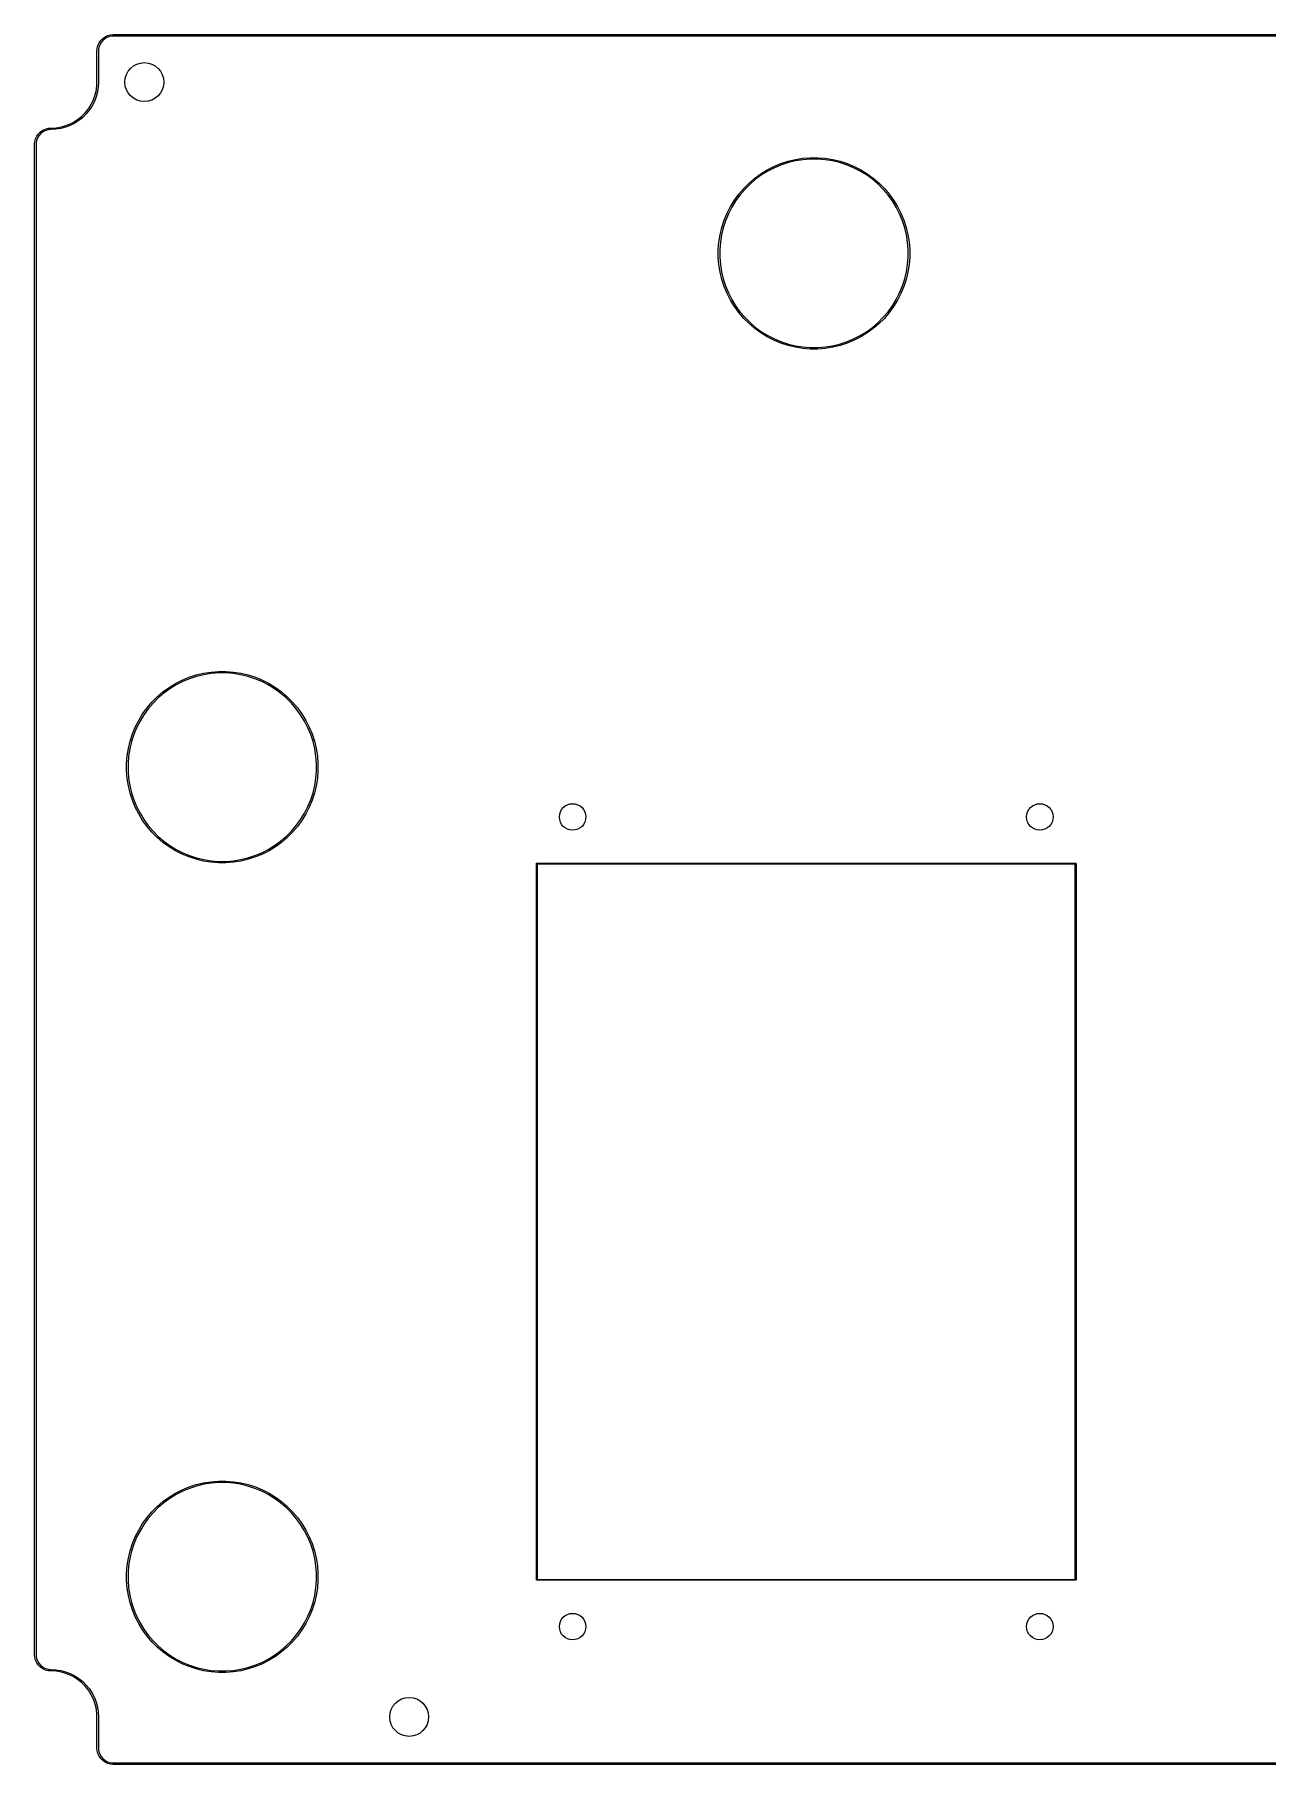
# Model space of a CAD drawing. Header units: inches. Extents: x 0.79 to 7.64, y -5.36 to -0.98.
# Drawn here: x 0.785 to 3.902, y -5.356 to -0.982 of the extents above; entities that cross this region are included whole.
import ezdxf

# ---------------------------------------------------------------- set-up
doc = ezdxf.new("R2010")
doc.units = ezdxf.units.IN
doc.header["$MEASUREMENT"] = 0
doc.layers.add('BLACK', color=250, linetype='CONTINUOUS')

msp = doc.modelspace()

# ---------------------------------------------------------------- linework, layer by layer
at = {"layer": 'BLACK', "linetype": 'CONTINUOUS'}
for p, q in [((0.9454, -1.0095), (0.9485, -1.003)), ((0.9485, -1.003), (0.9526, -0.9971)), ((0.9535, -1.0021), (0.9502, -1.0078)), ((0.9526, -0.9971), (0.9577, -0.992)), ((0.9577, -0.9971), (0.9535, -1.0021)), ((0.9577, -0.992), (0.9636, -0.9878)), ((0.9627, -0.9929), (0.9577, -0.9971)), ((0.9684, -0.9896), (0.9627, -0.9929)), ((0.9636, -0.9878), (0.9701, -0.9848)), ((0.9745, -0.9874), (0.9684, -0.9896)), ((0.9701, -0.9848), (0.9771, -0.9829)), ((0.981, -0.9862), (0.9745, -0.9874)), ((0.9771, -0.9829), (0.9843, -0.9823)), ((0.9843, -0.9862), (0.981, -0.9862)), ((0.9843, -0.9823), (3.7087, -0.9823)), ((3.7087, -0.9862), (0.9843, -0.9862)), ((3.7087, -0.9823), (4.0157, -0.9823)), ((4.0139, -0.9862), (3.7087, -0.9862)), ((0.9429, -1.0236), (0.9435, -1.0164)), ((0.9429, -1.1024), (0.9429, -1.0236)), ((0.9435, -1.0164), (0.9454, -1.0095)), ((0.948, -1.0139), (0.9469, -1.0203)), ((0.9469, -1.0203), (0.9469, -1.0236)), ((0.9469, -1.0236), (0.9469, -1.1024)), ((0.9502, -1.0078), (0.948, -1.0139)), ((0.9342, -1.1469), (0.9386, -1.1346)), ((0.9386, -1.1346), (0.9415, -1.1218)), ((0.9442, -1.1273), (0.941, -1.1395)), ((0.9415, -1.1218), (0.9429, -1.1089)), ((0.9429, -1.1089), (0.9429, -1.1024)), ((0.9462, -1.1149), (0.9442, -1.1273)), ((0.9469, -1.1024), (0.9462, -1.1149)), ((0.9043, -1.1891), (0.9135, -1.1799)), ((0.9135, -1.1799), (0.9216, -1.1697)), ((0.9239, -1.1729), (0.916, -1.1827)), ((0.9216, -1.1697), (0.9286, -1.1586)), ((0.9308, -1.1624), (0.9239, -1.1729)), ((0.9286, -1.1586), (0.9342, -1.1469)), ((0.9365, -1.1512), (0.9308, -1.1624)), ((0.941, -1.1395), (0.9365, -1.1512)), ((0.8002, -1.2282), (0.8061, -1.224)), ((0.8061, -1.224), (0.8126, -1.221)), ((0.8171, -1.2236), (0.8109, -1.2258)), ((0.8126, -1.221), (0.8196, -1.2191)), ((0.8235, -1.2224), (0.8171, -1.2236)), ((0.8196, -1.2191), (0.8268, -1.2185)), ((0.8268, -1.2224), (0.8235, -1.2224)), ((0.8268, -1.2185), (0.8333, -1.2185)), ((0.8393, -1.2218), (0.8268, -1.2224)), ((0.8333, -1.2185), (0.8463, -1.217)), ((0.8517, -1.2198), (0.8393, -1.2218)), ((0.8463, -1.217), (0.859, -1.2141)), ((0.8639, -1.2166), (0.8517, -1.2198)), ((0.859, -1.2141), (0.8713, -1.2098)), ((0.8756, -1.2121), (0.8639, -1.2166)), ((0.8713, -1.2098), (0.883, -1.2042)), ((0.8868, -1.2064), (0.8756, -1.2121)), ((0.883, -1.2042), (0.8941, -1.1972)), ((0.8974, -1.1995), (0.8868, -1.2064)), ((0.8941, -1.1972), (0.9043, -1.1891)), ((0.9071, -1.1916), (0.8974, -1.1995)), ((0.916, -1.1827), (0.9071, -1.1916)), ((0.7854, -1.2598), (0.7861, -1.2527)), ((0.7854, -5.0787), (0.7854, -1.2598)), ((0.7861, -1.2527), (0.7879, -1.2457)), ((0.7879, -1.2457), (0.791, -1.2392)), ((0.7905, -1.2501), (0.7894, -1.2566)), ((0.7894, -1.2566), (0.7894, -1.2598)), ((0.7894, -1.2598), (0.7894, -5.0787)), ((0.7927, -1.244), (0.7905, -1.2501)), ((0.791, -1.2392), (0.7951, -1.2333)), ((0.796, -1.2383), (0.7927, -1.244)), ((0.7951, -1.2333), (0.8002, -1.2282)), ((0.8002, -1.2333), (0.796, -1.2383)), ((0.8052, -1.2291), (0.8002, -1.2333)), ((0.8109, -1.2258), (0.8052, -1.2291)), ((2.6545, -1.3155), (2.6721, -1.3083)), ((2.6734, -1.3118), (2.6561, -1.319)), ((2.6721, -1.3083), (2.6902, -1.3024)), ((2.6912, -1.306), (2.6734, -1.3118)), ((2.6902, -1.3024), (2.7087, -1.298)), ((2.7094, -1.3016), (2.6912, -1.306)), ((2.7087, -1.298), (2.7274, -1.295)), ((2.7279, -1.2987), (2.7094, -1.3016)), ((2.7274, -1.295), (2.7464, -1.2935)), ((2.7465, -1.2972), (2.7279, -1.2987)), ((2.7464, -1.2935), (2.7654, -1.2935)), ((2.7653, -1.2972), (2.7465, -1.2972)), ((2.7839, -1.2987), (2.7653, -1.2972)), ((2.7654, -1.2935), (2.7844, -1.295)), ((2.8024, -1.3016), (2.7839, -1.2987)), ((2.7844, -1.295), (2.8031, -1.298)), ((2.8206, -1.306), (2.8024, -1.3016)), ((2.8031, -1.298), (2.8216, -1.3024)), ((2.8384, -1.3118), (2.8206, -1.306)), ((2.8216, -1.3024), (2.8397, -1.3083)), ((2.8557, -1.319), (2.8384, -1.3118)), ((2.8397, -1.3083), (2.8573, -1.3155)), ((2.5916, -1.3576), (2.606, -1.3453)), ((2.6083, -1.3482), (2.5941, -1.3604)), ((2.606, -1.3453), (2.6214, -1.3341)), ((2.6235, -1.3372), (2.6083, -1.3482)), ((2.6214, -1.3341), (2.6376, -1.3242)), ((2.6394, -1.3275), (2.6235, -1.3372)), ((2.6376, -1.3242), (2.6545, -1.3155)), ((2.6561, -1.319), (2.6394, -1.3275)), ((2.8724, -1.3275), (2.8557, -1.319)), ((2.8573, -1.3155), (2.8742, -1.3242)), ((2.8883, -1.3372), (2.8724, -1.3275)), ((2.8742, -1.3242), (2.8904, -1.3341)), ((2.9035, -1.3482), (2.8883, -1.3372)), ((2.8904, -1.3341), (2.9058, -1.3453)), ((2.9177, -1.3604), (2.9035, -1.3482)), ((2.9058, -1.3453), (2.9203, -1.3576)), ((2.5546, -1.4009), (2.5658, -1.3855)), ((2.5687, -1.3879), (2.5577, -1.403)), ((2.5658, -1.3855), (2.5781, -1.3711)), ((2.5809, -1.3736), (2.5687, -1.3879)), ((2.5781, -1.3711), (2.5916, -1.3576)), ((2.5941, -1.3604), (2.5809, -1.3736)), ((2.9309, -1.3736), (2.9177, -1.3604)), ((2.9203, -1.3576), (2.9337, -1.3711)), ((2.9431, -1.3879), (2.9309, -1.3736)), ((2.9337, -1.3711), (2.9461, -1.3855)), ((2.9541, -1.403), (2.9431, -1.3879)), ((2.9461, -1.3855), (2.9572, -1.4009)), ((2.5287, -1.4516), (2.536, -1.4341)), ((2.5394, -1.4356), (2.5323, -1.4529)), ((2.536, -1.4341), (2.5447, -1.4171)), ((2.5479, -1.419), (2.5394, -1.4356)), ((2.5447, -1.4171), (2.5546, -1.4009)), ((2.5577, -1.403), (2.5479, -1.419)), ((2.9639, -1.419), (2.9541, -1.403)), ((2.9572, -1.4009), (2.9672, -1.4171)), ((2.9724, -1.4356), (2.9639, -1.419)), ((2.9672, -1.4171), (2.9758, -1.4341)), ((2.9795, -1.4529), (2.9724, -1.4356)), ((2.9758, -1.4341), (2.9831, -1.4516)), ((2.5184, -1.4882), (2.5229, -1.4697)), ((2.5265, -1.4707), (2.5221, -1.4889)), ((2.5229, -1.4697), (2.5287, -1.4516)), ((2.5323, -1.4529), (2.5265, -1.4707)), ((2.9853, -1.4707), (2.9795, -1.4529)), ((2.9831, -1.4516), (2.9889, -1.4697)), ((2.9897, -1.4889), (2.9853, -1.4707)), ((2.9889, -1.4697), (2.9934, -1.4882)), ((2.514, -1.5259), (2.5155, -1.507)), ((2.514, -1.5261), (2.514, -1.5259)), ((2.514, -1.5449), (2.514, -1.5261)), ((2.5155, -1.507), (2.5184, -1.4882)), ((2.5192, -1.5074), (2.5177, -1.5261)), ((2.5177, -1.5261), (2.5177, -1.5448)), ((2.5221, -1.4889), (2.5192, -1.5074)), ((2.9926, -1.5074), (2.9897, -1.4889)), ((2.9941, -1.5261), (2.9926, -1.5074)), ((2.9934, -1.4882), (2.9964, -1.507)), ((2.9941, -1.5448), (2.9941, -1.5261)), ((2.9964, -1.507), (2.9978, -1.5259)), ((2.9978, -1.5259), (2.9978, -1.5449)), ((2.5155, -1.5639), (2.514, -1.5449)), ((2.5184, -1.5827), (2.5155, -1.5639)), ((2.5177, -1.5448), (2.5192, -1.5635)), ((2.5192, -1.5635), (2.5221, -1.5819)), ((2.9897, -1.5819), (2.9926, -1.5635)), ((2.9926, -1.5635), (2.9941, -1.5448)), ((2.9964, -1.5639), (2.9934, -1.5827)), ((2.9978, -1.5449), (2.9964, -1.5639)), ((2.5229, -1.6012), (2.5184, -1.5827)), ((2.5221, -1.5819), (2.5265, -1.6001)), ((2.5287, -1.6192), (2.5229, -1.6012)), ((2.5265, -1.6001), (2.5323, -1.6179)), ((2.5323, -1.6179), (2.5394, -1.6352)), ((2.9724, -1.6352), (2.9795, -1.6179)), ((2.9795, -1.6179), (2.9853, -1.6001)), ((2.9889, -1.6012), (2.9831, -1.6192)), ((2.9853, -1.6001), (2.9897, -1.5819)), ((2.9934, -1.5827), (2.9889, -1.6012)), ((2.536, -1.6368), (2.5287, -1.6192)), ((2.5447, -1.6537), (2.536, -1.6368)), ((2.5394, -1.6352), (2.5479, -1.6519)), ((2.5546, -1.67), (2.5447, -1.6537)), ((2.5479, -1.6519), (2.5577, -1.6679)), ((2.9541, -1.6679), (2.9639, -1.6519)), ((2.9672, -1.6537), (2.9572, -1.67)), ((2.9639, -1.6519), (2.9724, -1.6352)), ((2.9758, -1.6368), (2.9672, -1.6537)), ((2.9831, -1.6192), (2.9758, -1.6368)), ((2.5658, -1.6853), (2.5546, -1.67)), ((2.5577, -1.6679), (2.5687, -1.683)), ((2.5781, -1.6998), (2.5658, -1.6853)), ((2.5687, -1.683), (2.5809, -1.6972)), ((2.5916, -1.7132), (2.5781, -1.6998)), ((2.5809, -1.6972), (2.5941, -1.7105)), ((2.9177, -1.7105), (2.9309, -1.6972)), ((2.9337, -1.6998), (2.9203, -1.7132)), ((2.9309, -1.6972), (2.9431, -1.683)), ((2.9461, -1.6853), (2.9337, -1.6998)), ((2.9431, -1.683), (2.9541, -1.6679)), ((2.9572, -1.67), (2.9461, -1.6853)), ((2.606, -1.7256), (2.5916, -1.7132)), ((2.5941, -1.7105), (2.6083, -1.7226)), ((2.6214, -1.7368), (2.606, -1.7256)), ((2.6083, -1.7226), (2.6235, -1.7336)), ((2.6376, -1.7467), (2.6214, -1.7368)), ((2.6235, -1.7336), (2.6394, -1.7434)), ((2.6545, -1.7553), (2.6376, -1.7467)), ((2.6394, -1.7434), (2.6561, -1.7519)), ((2.8557, -1.7519), (2.8724, -1.7434)), ((2.8742, -1.7467), (2.8573, -1.7553)), ((2.8724, -1.7434), (2.8883, -1.7336)), ((2.8904, -1.7368), (2.8742, -1.7467)), ((2.8883, -1.7336), (2.9035, -1.7226)), ((2.9058, -1.7256), (2.8904, -1.7368)), ((2.9035, -1.7226), (2.9177, -1.7105)), ((2.9203, -1.7132), (2.9058, -1.7256)), ((2.6721, -1.7626), (2.6545, -1.7553)), ((2.6561, -1.7519), (2.6734, -1.7591)), ((2.6902, -1.7685), (2.6721, -1.7626)), ((2.6734, -1.7591), (2.6912, -1.7649)), ((2.7087, -1.7729), (2.6902, -1.7685)), ((2.6912, -1.7649), (2.7094, -1.7692)), ((2.7274, -1.7759), (2.7087, -1.7729)), ((2.7094, -1.7692), (2.7279, -1.7722)), ((2.7464, -1.7774), (2.7274, -1.7759)), ((2.7279, -1.7722), (2.7465, -1.7736)), ((2.7654, -1.7774), (2.7464, -1.7774)), ((2.7465, -1.7736), (2.7653, -1.7736)), ((2.7653, -1.7736), (2.7839, -1.7722)), ((2.7844, -1.7759), (2.7654, -1.7774)), ((2.7839, -1.7722), (2.8024, -1.7692)), ((2.8031, -1.7729), (2.7844, -1.7759)), ((2.8024, -1.7692), (2.8206, -1.7649)), ((2.8216, -1.7685), (2.8031, -1.7729)), ((2.8206, -1.7649), (2.8384, -1.7591)), ((2.8397, -1.7626), (2.8216, -1.7685)), ((2.8384, -1.7591), (2.8557, -1.7519)), ((2.8573, -1.7553), (2.8397, -1.7626)), ((1.1253, -2.6333), (1.1415, -2.6234)), ((1.1415, -2.6234), (1.1585, -2.6148)), ((1.16, -2.6182), (1.1434, -2.6267)), ((1.1585, -2.6148), (1.176, -2.6075)), ((1.1773, -2.611), (1.16, -2.6182)), ((1.176, -2.6075), (1.1941, -2.6016)), ((1.1951, -2.6052), (1.1773, -2.611)), ((1.1941, -2.6016), (1.2126, -2.5972)), ((1.2133, -2.6009), (1.1951, -2.6052)), ((1.2126, -2.5972), (1.2314, -2.5942)), ((1.2318, -2.5979), (1.2133, -2.6009)), ((1.2314, -2.5942), (1.2503, -2.5927)), ((1.2505, -2.5965), (1.2318, -2.5979)), ((1.2503, -2.5927), (1.2693, -2.5927)), ((1.2692, -2.5965), (1.2505, -2.5965)), ((1.2879, -2.5979), (1.2692, -2.5965)), ((1.2693, -2.5927), (1.2883, -2.5942)), ((1.3063, -2.6009), (1.2879, -2.5979)), ((1.2883, -2.5942), (1.3071, -2.5972)), ((1.3245, -2.6052), (1.3063, -2.6009)), ((1.3071, -2.5972), (1.3256, -2.6016)), ((1.3423, -2.611), (1.3245, -2.6052)), ((1.3256, -2.6016), (1.3436, -2.6075)), ((1.3596, -2.6182), (1.3423, -2.611)), ((1.3436, -2.6075), (1.3612, -2.6148)), ((1.3763, -2.6267), (1.3596, -2.6182)), ((1.3612, -2.6148), (1.3782, -2.6234)), ((1.3782, -2.6234), (1.3944, -2.6333)), ((1.082, -2.6703), (1.0955, -2.6568)), ((1.098, -2.6596), (1.0848, -2.6728)), ((1.0955, -2.6568), (1.1099, -2.6445)), ((1.1123, -2.6474), (1.098, -2.6596)), ((1.1099, -2.6445), (1.1253, -2.6333)), ((1.1274, -2.6364), (1.1123, -2.6474)), ((1.1434, -2.6267), (1.1274, -2.6364)), ((1.3923, -2.6364), (1.3763, -2.6267)), ((1.4074, -2.6474), (1.3923, -2.6364)), ((1.3944, -2.6333), (1.4097, -2.6445)), ((1.4217, -2.6596), (1.4074, -2.6474)), ((1.4097, -2.6445), (1.4242, -2.6568)), ((1.4349, -2.6728), (1.4217, -2.6596)), ((1.4242, -2.6568), (1.4376, -2.6703)), ((1.0486, -2.7163), (1.0585, -2.7001)), ((1.0616, -2.7022), (1.0519, -2.7182)), ((1.0585, -2.7001), (1.0697, -2.6847)), ((1.0726, -2.6871), (1.0616, -2.7022)), ((1.0697, -2.6847), (1.082, -2.6703)), ((1.0848, -2.6728), (1.0726, -2.6871)), ((1.447, -2.6871), (1.4349, -2.6728)), ((1.4376, -2.6703), (1.45, -2.6847)), ((1.458, -2.7022), (1.447, -2.6871)), ((1.45, -2.6847), (1.4612, -2.7001)), ((1.4678, -2.7182), (1.458, -2.7022)), ((1.4612, -2.7001), (1.4711, -2.7163)), ((1.0268, -2.7689), (1.0327, -2.7508)), ((1.0362, -2.7521), (1.0304, -2.7699)), ((1.0327, -2.7508), (1.04, -2.7333)), ((1.0434, -2.7348), (1.0362, -2.7521)), ((1.04, -2.7333), (1.0486, -2.7163)), ((1.0519, -2.7182), (1.0434, -2.7348)), ((1.4763, -2.7348), (1.4678, -2.7182)), ((1.4711, -2.7163), (1.4797, -2.7333)), ((1.4835, -2.7521), (1.4763, -2.7348)), ((1.4797, -2.7333), (1.487, -2.7508)), ((1.4893, -2.7699), (1.4835, -2.7521)), ((1.487, -2.7508), (1.4929, -2.7689)), ((1.0194, -2.8062), (1.0224, -2.7874)), ((1.0224, -2.7874), (1.0268, -2.7689)), ((1.0261, -2.7881), (1.0231, -2.8066)), ((1.0304, -2.7699), (1.0261, -2.7881)), ((1.4936, -2.7881), (1.4893, -2.7699)), ((1.4929, -2.7689), (1.4973, -2.7874)), ((1.4966, -2.8066), (1.4936, -2.7881)), ((1.4973, -2.7874), (1.5003, -2.8062)), ((1.0179, -2.8251), (1.0194, -2.8062)), ((1.0179, -2.8253), (1.0179, -2.8251)), ((1.0179, -2.8442), (1.0179, -2.8253)), ((1.0231, -2.8066), (1.0217, -2.8253)), ((1.0217, -2.8253), (1.0217, -2.844)), ((1.498, -2.8253), (1.4966, -2.8066)), ((1.498, -2.844), (1.498, -2.8253)), ((1.5003, -2.8062), (1.5018, -2.8251)), ((1.5018, -2.8251), (1.5018, -2.8442)), ((1.0194, -2.8631), (1.0179, -2.8442)), ((1.0224, -2.8819), (1.0194, -2.8631)), ((1.0217, -2.844), (1.0231, -2.8627)), ((1.0268, -2.9004), (1.0224, -2.8819)), ((1.0231, -2.8627), (1.0261, -2.8811)), ((1.0261, -2.8811), (1.0304, -2.8993)), ((1.4893, -2.8993), (1.4936, -2.8811)), ((1.4973, -2.8819), (1.4929, -2.9004)), ((1.4936, -2.8811), (1.4966, -2.8627)), ((1.4966, -2.8627), (1.498, -2.844)), ((1.5003, -2.8631), (1.4973, -2.8819)), ((1.5018, -2.8442), (1.5003, -2.8631)), ((1.0327, -2.9184), (1.0268, -2.9004)), ((1.0304, -2.8993), (1.0362, -2.9172)), ((1.04, -2.936), (1.0327, -2.9184)), ((1.0362, -2.9172), (1.0434, -2.9344)), ((1.4763, -2.9344), (1.4835, -2.9172)), ((1.487, -2.9184), (1.4797, -2.936)), ((1.4835, -2.9172), (1.4893, -2.8993)), ((1.4929, -2.9004), (1.487, -2.9184)), ((1.0486, -2.953), (1.04, -2.936)), ((1.0434, -2.9344), (1.0519, -2.9511)), ((1.0585, -2.9692), (1.0486, -2.953)), ((1.0519, -2.9511), (1.0616, -2.9671)), ((1.0697, -2.9845), (1.0585, -2.9692)), ((1.0616, -2.9671), (1.0726, -2.9822)), ((1.447, -2.9822), (1.458, -2.9671)), ((1.4612, -2.9692), (1.45, -2.9845)), ((1.458, -2.9671), (1.4678, -2.9511)), ((1.4711, -2.953), (1.4612, -2.9692)), ((1.4678, -2.9511), (1.4763, -2.9344)), ((1.4797, -2.936), (1.4711, -2.953)), ((1.082, -2.999), (1.0697, -2.9845)), ((1.0726, -2.9822), (1.0848, -2.9965)), ((1.0955, -3.0124), (1.082, -2.999)), ((1.0848, -2.9965), (1.098, -3.0097)), ((1.1099, -3.0248), (1.0955, -3.0124)), ((1.098, -3.0097), (1.1123, -3.0218)), ((1.4074, -3.0218), (1.4217, -3.0097)), ((1.4242, -3.0124), (1.4097, -3.0248)), ((1.4217, -3.0097), (1.4349, -2.9965)), ((1.4376, -2.999), (1.4242, -3.0124)), ((1.4349, -2.9965), (1.447, -2.9822)), ((1.45, -2.9845), (1.4376, -2.999)), ((1.1253, -3.036), (1.1099, -3.0248)), ((1.1123, -3.0218), (1.1274, -3.0328)), ((1.1415, -3.0459), (1.1253, -3.036)), ((1.1274, -3.0328), (1.1434, -3.0426)), ((1.1585, -3.0545), (1.1415, -3.0459)), ((1.1434, -3.0426), (1.16, -3.0511)), ((1.176, -3.0618), (1.1585, -3.0545)), ((1.16, -3.0511), (1.1773, -3.0583)), ((1.1941, -3.0677), (1.176, -3.0618)), ((1.1773, -3.0583), (1.1951, -3.0641)), ((1.3245, -3.0641), (1.3423, -3.0583)), ((1.3436, -3.0618), (1.3256, -3.0677)), ((1.3423, -3.0583), (1.3596, -3.0511)), ((1.3612, -3.0545), (1.3436, -3.0618)), ((1.3596, -3.0511), (1.3763, -3.0426)), ((1.3782, -3.0459), (1.3612, -3.0545)), ((1.3763, -3.0426), (1.3923, -3.0328)), ((1.3944, -3.036), (1.3782, -3.0459)), ((1.3923, -3.0328), (1.4074, -3.0218)), ((1.4097, -3.0248), (1.3944, -3.036)), ((1.2126, -3.0721), (1.1941, -3.0677)), ((1.1951, -3.0641), (1.2133, -3.0684)), ((1.2314, -3.0751), (1.2126, -3.0721)), ((1.2133, -3.0684), (1.2318, -3.0714)), ((1.2503, -3.0766), (1.2314, -3.0751)), ((1.2318, -3.0714), (1.2505, -3.0728)), ((1.2693, -3.0766), (1.2503, -3.0766)), ((1.2505, -3.0728), (1.2692, -3.0728)), ((1.2692, -3.0728), (1.2879, -3.0714)), ((1.2883, -3.0751), (1.2693, -3.0766)), ((1.2879, -3.0714), (1.3063, -3.0684)), ((1.3071, -3.0721), (1.2883, -3.0751)), ((1.3063, -3.0684), (1.3245, -3.0641)), ((1.3256, -3.0677), (1.3071, -3.0721)), ((2.0541, -3.0787), (2.0542, -3.0784)), ((2.0541, -4.8898), (2.0541, -3.0787)), ((2.0542, -3.0784), (2.0547, -3.0778)), ((2.0547, -3.0778), (2.0551, -3.0778)), ((2.0551, -3.0778), (3.4173, -3.0778)), ((2.0561, -3.0797), (2.0561, -4.8888)), ((3.4163, -3.0797), (2.0561, -3.0797)), ((3.4163, -4.8888), (3.4163, -3.0797)), ((3.4173, -3.0778), (3.4177, -3.0778)), ((3.4177, -3.0778), (3.4182, -3.0784)), ((3.4182, -3.0784), (3.4183, -3.0787)), ((3.4183, -3.0787), (3.4183, -4.8898)), ((1.1253, -4.6806), (1.1415, -4.6706)), ((1.1434, -4.6739), (1.1274, -4.6837)), ((1.1415, -4.6706), (1.1585, -4.662)), ((1.16, -4.6654), (1.1434, -4.6739)), ((1.1585, -4.662), (1.176, -4.6547)), ((1.1773, -4.6583), (1.16, -4.6654)), ((1.176, -4.6547), (1.1941, -4.6489)), ((1.1951, -4.6525), (1.1773, -4.6583)), ((1.1941, -4.6489), (1.2126, -4.6444)), ((1.2133, -4.6481), (1.1951, -4.6525)), ((1.2126, -4.6444), (1.2314, -4.6414)), ((1.2318, -4.6452), (1.2133, -4.6481)), ((1.2314, -4.6414), (1.2503, -4.64)), ((1.2505, -4.6437), (1.2318, -4.6452)), ((1.2503, -4.64), (1.2693, -4.64)), ((1.2692, -4.6437), (1.2505, -4.6437)), ((1.2879, -4.6452), (1.2692, -4.6437)), ((1.2693, -4.64), (1.2883, -4.6414)), ((1.3063, -4.6481), (1.2879, -4.6452)), ((1.2883, -4.6414), (1.3071, -4.6444)), ((1.3245, -4.6525), (1.3063, -4.6481)), ((1.3071, -4.6444), (1.3256, -4.6489)), ((1.3423, -4.6583), (1.3245, -4.6525)), ((1.3256, -4.6489), (1.3436, -4.6547)), ((1.3596, -4.6654), (1.3423, -4.6583)), ((1.3436, -4.6547), (1.3612, -4.662)), ((1.3763, -4.6739), (1.3596, -4.6654)), ((1.3612, -4.662), (1.3782, -4.6706)), ((1.3923, -4.6837), (1.3763, -4.6739)), ((1.3782, -4.6706), (1.3944, -4.6806)), ((1.0697, -4.732), (1.082, -4.7175)), ((1.0848, -4.7201), (1.0726, -4.7343)), ((1.082, -4.7175), (1.0955, -4.7041)), ((1.098, -4.7068), (1.0848, -4.7201)), ((1.0955, -4.7041), (1.1099, -4.6917)), ((1.1123, -4.6947), (1.098, -4.7068)), ((1.1099, -4.6917), (1.1253, -4.6806)), ((1.1274, -4.6837), (1.1123, -4.6947)), ((1.4074, -4.6947), (1.3923, -4.6837)), ((1.3944, -4.6806), (1.4097, -4.6917)), ((1.4217, -4.7068), (1.4074, -4.6947)), ((1.4097, -4.6917), (1.4242, -4.7041)), ((1.4349, -4.7201), (1.4217, -4.7068)), ((1.4242, -4.7041), (1.4376, -4.7175)), ((1.447, -4.7343), (1.4349, -4.7201)), ((1.4376, -4.7175), (1.45, -4.732)), ((1.04, -4.7805), (1.0486, -4.7636)), ((1.0519, -4.7654), (1.0434, -4.7821)), ((1.0486, -4.7636), (1.0585, -4.7474)), ((1.0616, -4.7495), (1.0519, -4.7654)), ((1.0585, -4.7474), (1.0697, -4.732)), ((1.0726, -4.7343), (1.0616, -4.7495)), ((1.458, -4.7495), (1.447, -4.7343)), ((1.45, -4.732), (1.4612, -4.7474)), ((1.4678, -4.7654), (1.458, -4.7495)), ((1.4612, -4.7474), (1.4711, -4.7636)), ((1.4763, -4.7821), (1.4678, -4.7654)), ((1.4711, -4.7636), (1.4797, -4.7805)), ((1.0268, -4.8162), (1.0327, -4.7981)), ((1.0362, -4.7994), (1.0304, -4.8172)), ((1.0327, -4.7981), (1.04, -4.7805)), ((1.0434, -4.7821), (1.0362, -4.7994)), ((1.4835, -4.7994), (1.4763, -4.7821)), ((1.4797, -4.7805), (1.487, -4.7981)), ((1.4893, -4.8172), (1.4835, -4.7994)), ((1.487, -4.7981), (1.4929, -4.8162)), ((1.0179, -4.8724), (1.0194, -4.8534)), ((1.0194, -4.8534), (1.0224, -4.8347)), ((1.0231, -4.8539), (1.0217, -4.8725)), ((1.0224, -4.8347), (1.0268, -4.8162)), ((1.0261, -4.8354), (1.0231, -4.8539)), ((1.0304, -4.8172), (1.0261, -4.8354)), ((1.4936, -4.8354), (1.4893, -4.8172)), ((1.4929, -4.8162), (1.4973, -4.8347)), ((1.4966, -4.8539), (1.4936, -4.8354)), ((1.498, -4.8725), (1.4966, -4.8539)), ((1.4973, -4.8347), (1.5003, -4.8534)), ((1.5003, -4.8534), (1.5018, -4.8724)), ((1.0179, -4.8725), (1.0179, -4.8724)), ((1.0179, -4.8914), (1.0179, -4.8725)), ((1.0194, -4.9103), (1.0179, -4.8914)), ((1.0217, -4.8725), (1.0217, -4.8912)), ((1.0217, -4.8912), (1.0231, -4.9099)), ((1.4966, -4.9099), (1.498, -4.8912)), ((1.498, -4.8912), (1.498, -4.8725)), ((1.5018, -4.8914), (1.5003, -4.9103)), ((1.5018, -4.8724), (1.5018, -4.8914)), ((2.0542, -4.8901), (2.0541, -4.8898)), ((2.0547, -4.8907), (2.0542, -4.8901)), ((2.0551, -4.8907), (2.0547, -4.8907)), ((3.4173, -4.8907), (2.0551, -4.8907)), ((2.0561, -4.8888), (3.4163, -4.8888)), ((3.4177, -4.8907), (3.4173, -4.8907)), ((3.4182, -4.8901), (3.4177, -4.8907)), ((3.4183, -4.8898), (3.4182, -4.8901)), ((1.0224, -4.9291), (1.0194, -4.9103)), ((1.0268, -4.9476), (1.0224, -4.9291)), ((1.0231, -4.9099), (1.0261, -4.9284)), ((1.0261, -4.9284), (1.0304, -4.9466)), ((1.4893, -4.9466), (1.4936, -4.9284)), ((1.4973, -4.9291), (1.4929, -4.9476)), ((1.4936, -4.9284), (1.4966, -4.9099)), ((1.5003, -4.9103), (1.4973, -4.9291)), ((1.0327, -4.9657), (1.0268, -4.9476)), ((1.0304, -4.9466), (1.0362, -4.9644)), ((1.04, -4.9833), (1.0327, -4.9657)), ((1.0362, -4.9644), (1.0434, -4.9817)), ((1.0486, -5.0002), (1.04, -4.9833)), ((1.0434, -4.9817), (1.0519, -4.9984)), ((1.4678, -4.9984), (1.4763, -4.9817)), ((1.4797, -4.9833), (1.4711, -5.0002)), ((1.4763, -4.9817), (1.4835, -4.9644)), ((1.487, -4.9657), (1.4797, -4.9833)), ((1.4835, -4.9644), (1.4893, -4.9466)), ((1.4929, -4.9476), (1.487, -4.9657)), ((1.0585, -5.0164), (1.0486, -5.0002)), ((1.0519, -4.9984), (1.0616, -5.0143)), ((1.0697, -5.0318), (1.0585, -5.0164)), ((1.0616, -5.0143), (1.0726, -5.0295)), ((1.0726, -5.0295), (1.0848, -5.0437)), ((1.4349, -5.0437), (1.447, -5.0295)), ((1.447, -5.0295), (1.458, -5.0143)), ((1.4612, -5.0164), (1.45, -5.0318)), ((1.458, -5.0143), (1.4678, -4.9984)), ((1.4711, -5.0002), (1.4612, -5.0164)), ((1.082, -5.0462), (1.0697, -5.0318)), ((1.0955, -5.0597), (1.082, -5.0462)), ((1.0848, -5.0437), (1.098, -5.0569)), ((1.1099, -5.072), (1.0955, -5.0597)), ((1.098, -5.0569), (1.1123, -5.0691)), ((1.1253, -5.0832), (1.1099, -5.072)), ((1.1123, -5.0691), (1.1274, -5.0801)), ((1.3923, -5.0801), (1.4074, -5.0691)), ((1.4097, -5.072), (1.3944, -5.0832)), ((1.4074, -5.0691), (1.4217, -5.0569)), ((1.4242, -5.0597), (1.4097, -5.072)), ((1.4217, -5.0569), (1.4349, -5.0437)), ((1.4376, -5.0462), (1.4242, -5.0597)), ((1.45, -5.0318), (1.4376, -5.0462)), ((0.7861, -5.0859), (0.7854, -5.0787)), ((0.7879, -5.0929), (0.7861, -5.0859)), ((0.791, -5.0994), (0.7879, -5.0929)), ((0.7894, -5.0787), (0.7894, -5.082)), ((0.7894, -5.082), (0.7905, -5.0885)), ((0.7905, -5.0885), (0.7927, -5.0946)), ((0.7951, -5.1053), (0.791, -5.0994)), ((0.7927, -5.0946), (0.796, -5.1003)), ((0.8002, -5.1104), (0.7951, -5.1053)), ((0.796, -5.1003), (0.8002, -5.1053)), ((0.8002, -5.1053), (0.8052, -5.1095)), ((0.8061, -5.1145), (0.8002, -5.1104)), ((0.8052, -5.1095), (0.8109, -5.1128)), ((0.8126, -5.1176), (0.8061, -5.1145)), ((0.8109, -5.1128), (0.8171, -5.115)), ((0.8196, -5.1195), (0.8126, -5.1176)), ((0.8171, -5.115), (0.8235, -5.1161)), ((0.8235, -5.1161), (0.8268, -5.1161)), ((0.8268, -5.1161), (0.8393, -5.1168)), ((0.8393, -5.1168), (0.8517, -5.1188)), ((1.1415, -5.0931), (1.1253, -5.0832)), ((1.1274, -5.0801), (1.1434, -5.0899)), ((1.1585, -5.1018), (1.1415, -5.0931)), ((1.1434, -5.0899), (1.16, -5.0984)), ((1.176, -5.1091), (1.1585, -5.1018)), ((1.16, -5.0984), (1.1773, -5.1055)), ((1.1941, -5.1149), (1.176, -5.1091)), ((1.1773, -5.1055), (1.1951, -5.1113)), ((1.2126, -5.1194), (1.1941, -5.1149)), ((1.1951, -5.1113), (1.2133, -5.1157)), ((1.2133, -5.1157), (1.2318, -5.1186)), ((1.2879, -5.1186), (1.3063, -5.1157)), ((1.3063, -5.1157), (1.3245, -5.1113)), ((1.3256, -5.1149), (1.3071, -5.1194)), ((1.3245, -5.1113), (1.3423, -5.1055)), ((1.3436, -5.1091), (1.3256, -5.1149)), ((1.3423, -5.1055), (1.3596, -5.0984)), ((1.3612, -5.1018), (1.3436, -5.1091)), ((1.3596, -5.0984), (1.3763, -5.0899)), ((1.3782, -5.0931), (1.3612, -5.1018)), ((1.3763, -5.0899), (1.3923, -5.0801)), ((1.3944, -5.0832), (1.3782, -5.0931)), ((0.8268, -5.1201), (0.8196, -5.1195)), ((0.8333, -5.1201), (0.8268, -5.1201)), ((0.8463, -5.1215), (0.8333, -5.1201)), ((0.859, -5.1244), (0.8463, -5.1215)), ((0.8517, -5.1188), (0.8639, -5.122)), ((0.8713, -5.1288), (0.859, -5.1244)), ((0.8639, -5.122), (0.8756, -5.1265)), ((0.883, -5.1344), (0.8713, -5.1288)), ((0.8756, -5.1265), (0.8868, -5.1322)), ((0.8941, -5.1414), (0.883, -5.1344)), ((0.8868, -5.1322), (0.8974, -5.1391)), ((0.9043, -5.1495), (0.8941, -5.1414)), ((0.8974, -5.1391), (0.9071, -5.147)), ((0.9135, -5.1587), (0.9043, -5.1495)), ((0.9071, -5.147), (0.916, -5.1559)), ((0.9216, -5.1689), (0.9135, -5.1587)), ((0.916, -5.1559), (0.9239, -5.1656)), ((1.2314, -5.1223), (1.2126, -5.1194)), ((1.2503, -5.1238), (1.2314, -5.1223)), ((1.2318, -5.1186), (1.2505, -5.1201)), ((1.2693, -5.1238), (1.2503, -5.1238)), ((1.2505, -5.1201), (1.2692, -5.1201)), ((1.2692, -5.1201), (1.2879, -5.1186)), ((1.2883, -5.1223), (1.2693, -5.1238)), ((1.3071, -5.1194), (1.2883, -5.1223)), ((0.9286, -5.18), (0.9216, -5.1689)), ((0.9239, -5.1656), (0.9308, -5.1762)), ((0.9342, -5.1917), (0.9286, -5.18)), ((0.9308, -5.1762), (0.9365, -5.1874)), ((0.9386, -5.204), (0.9342, -5.1917)), ((0.9365, -5.1874), (0.941, -5.1991)), ((0.9415, -5.2167), (0.9386, -5.204)), ((0.941, -5.1991), (0.9442, -5.2113)), ((0.9429, -5.2297), (0.9415, -5.2167)), ((0.9429, -5.2362), (0.9429, -5.2297)), ((0.9429, -5.315), (0.9429, -5.2362)), ((0.9442, -5.2113), (0.9462, -5.2237)), ((0.9462, -5.2237), (0.9469, -5.2362)), ((0.9469, -5.2362), (0.9469, -5.315)), ((0.9435, -5.3221), (0.9429, -5.315)), ((0.9454, -5.3291), (0.9435, -5.3221)), ((0.9485, -5.3356), (0.9454, -5.3291)), ((0.9469, -5.315), (0.9469, -5.3182)), ((0.9469, -5.3182), (0.948, -5.3247)), ((0.948, -5.3247), (0.9502, -5.3308)), ((0.9526, -5.3415), (0.9485, -5.3356)), ((0.9502, -5.3308), (0.9535, -5.3365)), ((0.9577, -5.3466), (0.9526, -5.3415)), ((0.9535, -5.3365), (0.9577, -5.3415)), ((0.9577, -5.3415), (0.9627, -5.3457)), ((0.9636, -5.3508), (0.9577, -5.3466)), ((0.9627, -5.3457), (0.9684, -5.349)), ((0.9701, -5.3538), (0.9636, -5.3508)), ((0.9684, -5.349), (0.9745, -5.3512)), ((0.9771, -5.3557), (0.9701, -5.3538)), ((0.9745, -5.3512), (0.981, -5.3524)), ((0.9843, -5.3563), (0.9771, -5.3557)), ((0.981, -5.3524), (0.9843, -5.3524)), ((0.9843, -5.3524), (4.4094, -5.3524)), ((4.4094, -5.3563), (0.9843, -5.3563))]:
    msp.add_line(p, q, dxfattribs=at)
at = {"layer": 'BLACK'}
for centre, radius in [((1.063, -1.1024), 0.0492), ((1.063, -1.1024), 0.0492), ((2.1457, -2.9606), 0.0335), ((2.1457, -2.9606), 0.0335), ((3.3268, -2.9606), 0.0335), ((3.3268, -2.9606), 0.0335), ((2.1457, -5.0079), 0.0335), ((2.1457, -5.0079), 0.0335), ((3.3268, -5.0079), 0.0335), ((3.3268, -5.0079), 0.0335), ((1.7323, -5.2362), 0.0492), ((1.7323, -5.2362), 0.0492)]:
    msp.add_circle(centre, radius, dxfattribs=at)

doc.saveas('drawing.dxf')
